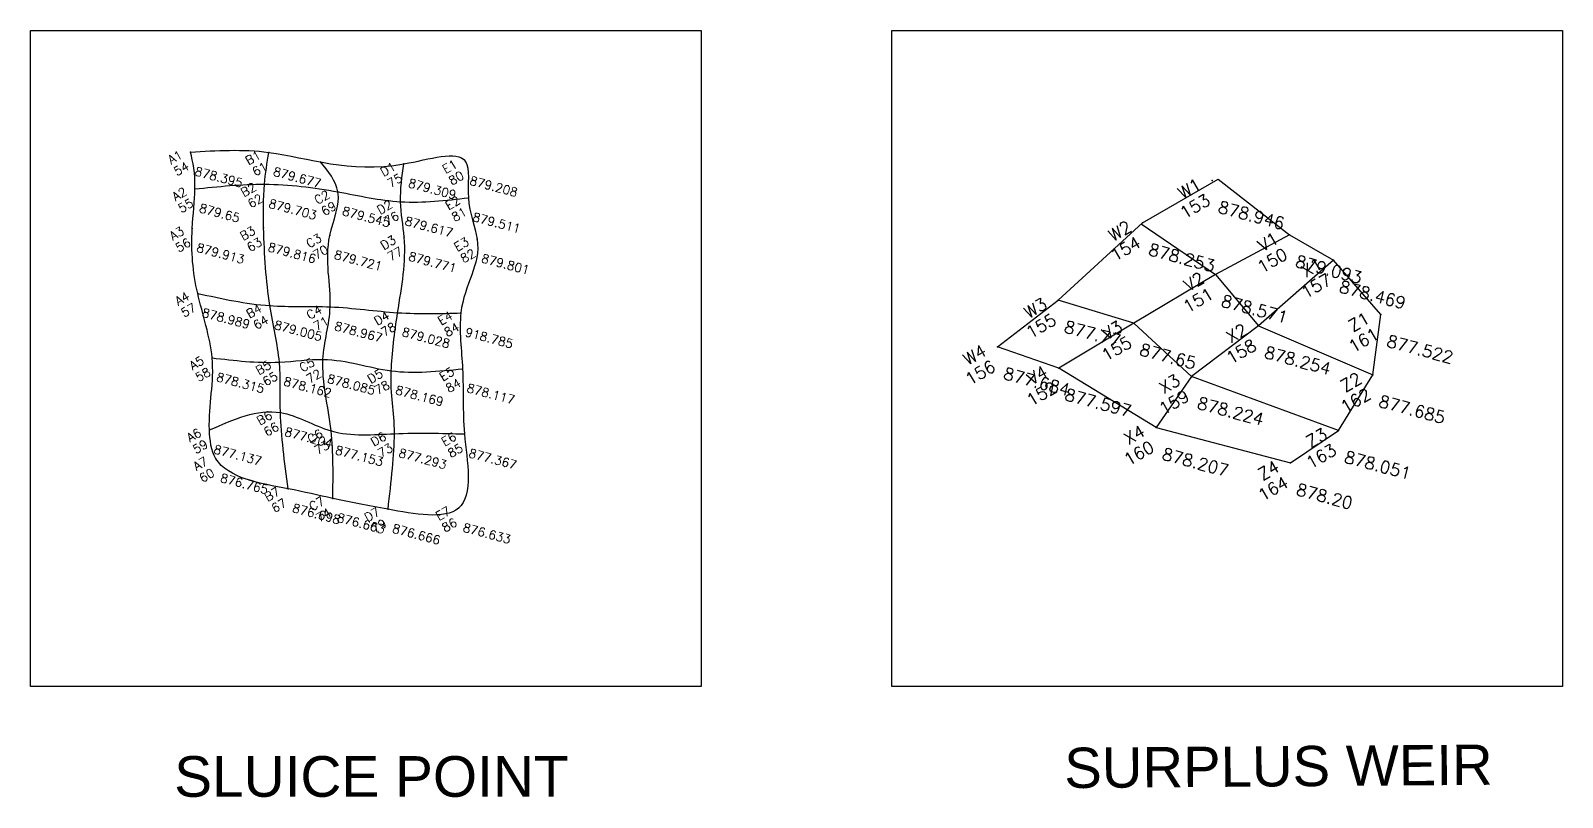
# Model space of a CAD drawing. Header units: millimetres. Extents: x 2640 to 12113, y 6003 to 13668.
# Drawn here: x 11099 to 12113, y 7266 to 7773 of the extents above; entities that cross this region are included whole.
import ezdxf
from ezdxf.enums import TextEntityAlignment as Align

# ---------------------------------------------------------------- set-up
doc = ezdxf.new("R2010")
doc.units = ezdxf.units.MM
for name, color, linetype in [('Chainage_TXT', 7, 'Continuous'), ('Points', 7, 'Continuous'), ('Points-ELV', 6, 'Continuous'), ('Points-NUM', 4, 'Continuous'), ('Points-TXT', 3, 'Continuous')]:
    doc.layers.add(name, color=color, linetype=linetype)
doc.styles.add('ROMANS', font='romans.shx')
doc.styles.get("Standard").update_dxf_attribs({"font": 'arial.ttf'})

# ---------------------------------------------------------------- blocks, each defined once
blk = doc.blocks.new('POINTS')
at = {"layer": 'Points'}
blk.add_line((0, 0), (0, 0), dxfattribs=at)
blk.add_point((0, 0), dxfattribs=at)
at = {"layer": 'Points-ELV', "style": 'ROMANS'}
blk.add_attdef('ELEV', text='', height=1, rotation=45, dxfattribs=at).set_placement((0, 0), align=Align.BOTTOM_LEFT)
at = {"layer": 'Points-NUM', "style": 'ROMANS'}
blk.add_attdef('PTNUM', text='', height=1, dxfattribs=at).set_placement((0, 0), align=Align.BOTTOM_RIGHT)
at = {"layer": 'Points-TXT', "style": 'ROMANS'}
blk.add_attdef('DESC', text='', height=1, dxfattribs=at).set_placement((0, 0), align=Align.BOTTOM_RIGHT)

msp = doc.modelspace()

# ---------------------------------------------------------------- linework, layer by layer
for p, q in [((11834.976, 7646.259, -22.326), (11884.978, 7675.273, -22.326)), ((11884.978, 7675.273, -22.326), (11932.19, 7638.492, 4.736)), ((11779.171, 7595.181, -37.886), (11834.976, 7646.259, -22.326)), ((11834.029, 7645.71, 8.634), (11883.125, 7612.257, -12.081)), ((11932.19, 7638.492, 4.736), (11883.125, 7612.257, -12.081)), ((11932.19, 7638.492, 4.736), (11961.168, 7621.673, -15.367)), ((11961.168, 7621.673, -15.367), (11911.619, 7578.259, -22.293)), ((11992.535, 7585.714, -45.875), (11961.168, 7621.673, -15.367)), ((11883.125, 7612.257, -12.081), (11829.111, 7580.107, -37.886)), ((11883.125, 7612.257, -12.081), (11911.619, 7578.259, -22.293)), ((11739.001, 7564.273, -40.656), (11779.171, 7595.181, -37.886)), ((11829.111, 7580.107, -37.886), (11779.171, 7595.181, -37.886)), ((11829.111, 7580.107, -37.886), (11779.564, 7550.34, -43.459)), ((11867.22, 7544.711, -23.26), (11829.111, 7580.107, -37.886)), ((11987.303, 7545.918, -40.624), (11992.535, 7585.714, -45.875)), ((11911.619, 7578.259, -22.293), (11867.22, 7544.711, -23.26)), ((11911.619, 7578.259, -22.293), (11987.303, 7545.918, -40.624)), ((11779.564, 7550.34, -43.459), (11739.001, 7564.273, -40.656)), ((11843.955, 7511.031, -23.808), (11779.564, 7550.34, -43.459)), ((11867.22, 7544.711, -23.26), (11843.955, 7511.031, -23.808)), ((11964.518, 7509.05, -28.833), (11867.22, 7544.711, -23.26)), ((11964.518, 7509.05, -28.833), (11987.303, 7545.918, -40.624)), ((11843.955, 7511.031, -23.808), (11932.705, 7487.546, -28.833)), ((11932.705, 7487.546, -28.833), (11964.518, 7509.05, -28.833))]:
    msp.add_line(p, q)
for points in [[(11205.161, 7693.182, 41.011), (11208.085, 7668.803, 70.222), (11206.33, 7642.704, 76.343), (11209.912, 7599.709, 54.837), (11219.479, 7557.065, 39.149), (11217.671, 7509.353, 11.731), (11222, 7490.391, 3.072), (11269.721, 7470.478, 1.513), (11299.274, 7464.161, 0.698), (11335.828, 7456.955, 0.768), (11382.513, 7457.564), (11386.408, 7506.782, 17.084), (11385.118, 7549.816, 34.541), (11384.016, 7586.787, 34.541), (11394.778, 7635.613, 73.736), (11388.947, 7662.96, 66.986), (11387.012, 7687.025, 59.934), (11346.359, 7685.341, 62.285), (11257.028, 7692.977, 70.85), (11205.161, 7693.182, 41.011)], [(11269.721, 7470.478, 1.513), (11264.635, 7520.889, 13.29), (11263.958, 7554.241, 35.588), (11257.702, 7591.595, 55.209), (11253.545, 7643.003, 74.085), (11254.076, 7671.862, 71.455), (11257.028, 7692.977, 70.85)], [(11299.274, 7464.161, 0.698), (11298.115, 7508.778, 12.103), (11292.787, 7556.035, 33.796), (11297.56, 7590.8, 54.325), (11297.342, 7638.062, 71.874), (11302.694, 7666.866, 67.778), (11291.04, 7686.951, 67.778)], [(11335.828, 7456.955, 0.768), (11340.064, 7506.919, 12.103), (11337.941, 7548.485, 55.744), (11342.187, 7586.933, 55.744), (11346.527, 7636.866, 73.038), (11344.14, 7660.319, 69.454), (11346.359, 7685.341, 62.285)], [(11208.085, 7668.803, 70.222), (11254.076, 7671.862, 71.455), (11302.694, 7666.866, 67.778), (11344.14, 7660.319, 69.454), (11388.947, 7662.96, 66.986)], [(11209.912, 7599.709, 54.837), (11257.702, 7591.595, 55.209), (11297.56, 7590.8, 54.325), (11342.187, 7586.933, 55.744), (11384.016, 7586.787, 34.541)], [(11219.479, 7557.065, 39.149), (11263.958, 7554.241, 35.588), (11292.787, 7556.035, 33.796), (11337.941, 7548.485, 55.744), (11385.118, 7549.816, 34.541)], [(11217.671, 7509.353, 11.731), (11264.635, 7520.889, 13.29), (11298.115, 7508.778, 12.103), (11340.064, 7506.919, 12.103), (11386.408, 7506.782, 17.084)]]:
    msp.add_spline(points, degree=3)
at = {"layer": 'Chainage_TXT'}
for points in [[(11099.405, 7339.693), (11099.405, 7773.461), (11542.941, 7773.461), (11542.941, 7339.693)], [(11669.117, 7339.693), (11669.117, 7773.461), (12112.652, 7773.461), (12112.652, 7339.693)]]:
    msp.add_lwpolyline(points, close=True, dxfattribs=at)

# ---------------------------------------------------------------- block references
at = {"layer": 'Points', "linetype": 'Continuous'}
ref = msp.add_blockref('POINTS', (11205.161, 7693.182, 41.011), dxfattribs=dict(at, xscale=-23.27533839027976, yscale=23.27533839027976, zscale=23.27533839027976, rotation=210.1246328448745))
ref.add_attrib('PTNUM', '54', dxfattribs={"layer": 'Points-NUM', "height": 5.8188, "rotation": 30.124633, "style": 'ROMANS'}).set_placement((11205.725, 7680.615, 41.011), align=Align.BOTTOM_RIGHT)
ref.add_attrib('DESC', 'A1', dxfattribs={"layer": 'Points-TXT', "height": 5.8188, "rotation": 30.124633, "style": 'ROMANS'}).set_placement((11201.345, 7688.164, 41.011), align=Align.BOTTOM_RIGHT)
ref.add_attrib('ELEV', '878.395', dxfattribs={"layer": 'Points-ELV', "height": 5.8188, "rotation": 345.124633, "style": 'ROMANS'}).set_placement((11207.052, 7676.259, 41.011), align=Align.BOTTOM_LEFT)
ref = msp.add_blockref('POINTS', (11257.028, 7692.977, 70.85), dxfattribs=dict(at, xscale=-23.27533839027976, yscale=23.27533839027976, zscale=23.27533839027976, rotation=210.1246328448745))
ref.add_attrib('PTNUM', '61', dxfattribs={"layer": 'Points-NUM', "height": 5.8188, "rotation": 30.124633, "style": 'ROMANS'}).set_placement((11257.592, 7680.41, 70.85), align=Align.BOTTOM_RIGHT)
ref.add_attrib('DESC', 'B1', dxfattribs={"layer": 'Points-TXT', "height": 5.8188, "rotation": 30.124633, "style": 'ROMANS'}).set_placement((11253.212, 7687.96, 70.85), align=Align.BOTTOM_RIGHT)
ref.add_attrib('ELEV', '879.677', dxfattribs={"layer": 'Points-ELV', "height": 5.8188, "rotation": 345.124633, "style": 'ROMANS'}).set_placement((11258.918, 7676.055, 70.85), align=Align.BOTTOM_LEFT)
ref = msp.add_blockref('POINTS', (11346.359, 7685.341, 62.285), dxfattribs=dict(at, xscale=-23.27533839027976, yscale=23.27533839027976, zscale=23.27533839027976, rotation=210.1246328448745))
ref.add_attrib('PTNUM', '75', dxfattribs={"layer": 'Points-NUM', "height": 5.8188, "rotation": 30.124633, "style": 'ROMANS'}).set_placement((11346.924, 7672.774, 62.285), align=Align.BOTTOM_RIGHT)
ref.add_attrib('DESC', 'D1', dxfattribs={"layer": 'Points-TXT', "height": 5.8188, "rotation": 30.124633, "style": 'ROMANS'}).set_placement((11342.543, 7680.324, 62.285), align=Align.BOTTOM_RIGHT)
ref.add_attrib('ELEV', '879.309', dxfattribs={"layer": 'Points-ELV', "height": 5.8188, "rotation": 345.124633, "style": 'ROMANS'}).set_placement((11348.25, 7668.419, 62.285), align=Align.BOTTOM_LEFT)
ref = msp.add_blockref('POINTS', (11387.012, 7687.025, 59.934), dxfattribs=dict(at, xscale=-23.27533839027976, yscale=23.27533839027976, zscale=23.27533839027976, rotation=210.1246328448745))
ref.add_attrib('PTNUM', '80', dxfattribs={"layer": 'Points-NUM', "height": 5.8188, "rotation": 30.124633, "style": 'ROMANS'}).set_placement((11387.576, 7674.458, 59.934), align=Align.BOTTOM_RIGHT)
ref.add_attrib('DESC', 'E1', dxfattribs={"layer": 'Points-TXT', "height": 5.8188, "rotation": 30.124633, "style": 'ROMANS'}).set_placement((11383.195, 7682.008, 59.934), align=Align.BOTTOM_RIGHT)
ref.add_attrib('ELEV', '879.208', dxfattribs={"layer": 'Points-ELV', "height": 5.8188, "rotation": 345.124633, "style": 'ROMANS'}).set_placement((11388.902, 7670.103, 59.934), align=Align.BOTTOM_LEFT)
ref = msp.add_blockref('POINTS', (11254.076, 7671.862, 71.455), dxfattribs=dict(at, xscale=-23.27533839027976, yscale=23.27533839027976, zscale=23.27533839027976, rotation=210.1246328448745))
ref.add_attrib('PTNUM', '62', dxfattribs={"layer": 'Points-NUM', "height": 5.8188, "rotation": 30.124633, "style": 'ROMANS'}).set_placement((11254.64, 7659.295, 71.455), align=Align.BOTTOM_RIGHT)
ref.add_attrib('DESC', 'B2', dxfattribs={"layer": 'Points-TXT', "height": 5.8188, "rotation": 30.124633, "style": 'ROMANS'}).set_placement((11250.259, 7666.845, 71.455), align=Align.BOTTOM_RIGHT)
ref.add_attrib('ELEV', '879.703', dxfattribs={"layer": 'Points-ELV', "height": 5.8188, "rotation": 345.124633, "style": 'ROMANS'}).set_placement((11255.966, 7654.94, 71.455), align=Align.BOTTOM_LEFT)
ref = msp.add_blockref('POINTS', (11881.011, 7674.313), dxfattribs=dict(at, xscale=-32.21587498189566, yscale=32.21587498189566, zscale=32.21587498189566, rotation=210.1246328448745))
ref.add_attrib('PTNUM', '153', dxfattribs={"layer": 'Points-NUM', "height": 8.054, "rotation": 30.124633, "style": 'ROMANS'}).set_placement((11881.793, 7656.919), align=Align.BOTTOM_RIGHT)
ref.add_attrib('DESC', 'W1', dxfattribs={"layer": 'Points-TXT', "height": 8.054, "rotation": 30.124633, "style": 'ROMANS'}).set_placement((11875.73, 7667.368), align=Align.BOTTOM_RIGHT)
ref.add_attrib('ELEV', '878.946', dxfattribs={"layer": 'Points-ELV', "height": 8.054, "rotation": 345.124633, "style": 'ROMANS'}).set_placement((11883.629, 7650.89), align=Align.BOTTOM_LEFT)
ref = msp.add_blockref('POINTS', (11208.085, 7668.803, 70.222), dxfattribs=dict(at, xscale=-23.27533839027976, yscale=23.27533839027976, zscale=23.27533839027976, rotation=210.1246328448745))
ref.add_attrib('PTNUM', '55', dxfattribs={"layer": 'Points-NUM', "height": 5.8188, "rotation": 30.124633, "style": 'ROMANS'}).set_placement((11208.65, 7656.236, 70.222), align=Align.BOTTOM_RIGHT)
ref.add_attrib('DESC', 'A2', dxfattribs={"layer": 'Points-TXT', "height": 5.8188, "rotation": 30.124633, "style": 'ROMANS'}).set_placement((11204.269, 7663.786, 70.222), align=Align.BOTTOM_RIGHT)
ref.add_attrib('ELEV', '879.65', dxfattribs={"layer": 'Points-ELV', "height": 5.8188, "rotation": 345.124633, "style": 'ROMANS'}).set_placement((11209.976, 7651.881, 70.222), align=Align.BOTTOM_LEFT)
ref = msp.add_blockref('POINTS', (11302.694, 7666.866, 67.778), dxfattribs=dict(at, xscale=-23.27533839027976, yscale=23.27533839027976, zscale=23.27533839027976, rotation=210.1246328448745))
ref.add_attrib('PTNUM', '69', dxfattribs={"layer": 'Points-NUM', "height": 5.8188, "rotation": 30.124633, "style": 'ROMANS'}).set_placement((11303.259, 7654.3, 67.778), align=Align.BOTTOM_RIGHT)
ref.add_attrib('DESC', 'C2', dxfattribs={"layer": 'Points-TXT', "height": 5.8188, "rotation": 30.124633, "style": 'ROMANS'}).set_placement((11298.878, 7661.849, 67.778), align=Align.BOTTOM_RIGHT)
ref.add_attrib('ELEV', '879.545', dxfattribs={"layer": 'Points-ELV', "height": 5.8188, "rotation": 345.124633, "style": 'ROMANS'}).set_placement((11304.585, 7649.944, 67.778), align=Align.BOTTOM_LEFT)
ref = msp.add_blockref('POINTS', (11344.14, 7660.319, 69.454), dxfattribs=dict(at, xscale=-23.27533839027976, yscale=23.27533839027976, zscale=23.27533839027976, rotation=210.1246328448745))
ref.add_attrib('PTNUM', '76', dxfattribs={"layer": 'Points-NUM', "height": 5.8188, "rotation": 30.124633, "style": 'ROMANS'}).set_placement((11344.705, 7647.752, 69.454), align=Align.BOTTOM_RIGHT)
ref.add_attrib('DESC', 'D2', dxfattribs={"layer": 'Points-TXT', "height": 5.8188, "rotation": 30.124633, "style": 'ROMANS'}).set_placement((11340.324, 7655.302, 69.454), align=Align.BOTTOM_RIGHT)
ref.add_attrib('ELEV', '879.617', dxfattribs={"layer": 'Points-ELV', "height": 5.8188, "rotation": 345.124633, "style": 'ROMANS'}).set_placement((11346.031, 7643.397, 69.454), align=Align.BOTTOM_LEFT)
ref = msp.add_blockref('POINTS', (11388.947, 7662.96, 66.986), dxfattribs=dict(at, xscale=-23.27533839027976, yscale=23.27533839027976, zscale=23.27533839027976, rotation=210.1246328448745))
ref.add_attrib('PTNUM', '81', dxfattribs={"layer": 'Points-NUM', "height": 5.8188, "rotation": 30.124633, "style": 'ROMANS'}).set_placement((11389.511, 7650.394, 66.986), align=Align.BOTTOM_RIGHT)
ref.add_attrib('DESC', 'E2', dxfattribs={"layer": 'Points-TXT', "height": 5.8188, "rotation": 30.124633, "style": 'ROMANS'}).set_placement((11385.13, 7657.943, 66.986), align=Align.BOTTOM_RIGHT)
ref.add_attrib('ELEV', '879.511', dxfattribs={"layer": 'Points-ELV', "height": 5.8188, "rotation": 345.124633, "style": 'ROMANS'}).set_placement((11390.837, 7646.038, 66.986), align=Align.BOTTOM_LEFT)
ref = msp.add_blockref('POINTS', (11206.33, 7642.704, 76.343), dxfattribs=dict(at, xscale=-23.27533839027976, yscale=23.27533839027976, zscale=23.27533839027976, rotation=210.1246328448745))
ref.add_attrib('PTNUM', '56', dxfattribs={"layer": 'Points-NUM', "height": 5.8188, "rotation": 30.124633, "style": 'ROMANS'}).set_placement((11206.894, 7630.138, 76.343), align=Align.BOTTOM_RIGHT)
ref.add_attrib('DESC', 'A3', dxfattribs={"layer": 'Points-TXT', "height": 5.8188, "rotation": 30.124633, "style": 'ROMANS'}).set_placement((11202.514, 7637.687, 76.343), align=Align.BOTTOM_RIGHT)
ref.add_attrib('ELEV', '879.913', dxfattribs={"layer": 'Points-ELV', "height": 5.8188, "rotation": 345.124633, "style": 'ROMANS'}).set_placement((11208.221, 7625.782, 76.343), align=Align.BOTTOM_LEFT)
ref = msp.add_blockref('POINTS', (11253.545, 7643.003, 74.085), dxfattribs=dict(at, xscale=-23.27533839027976, yscale=23.27533839027976, zscale=23.27533839027976, rotation=210.1246328448745))
ref.add_attrib('PTNUM', '63', dxfattribs={"layer": 'Points-NUM', "height": 5.8188, "rotation": 30.124633, "style": 'ROMANS'}).set_placement((11254.11, 7630.436, 74.085), align=Align.BOTTOM_RIGHT)
ref.add_attrib('DESC', 'B3', dxfattribs={"layer": 'Points-TXT', "height": 5.8188, "rotation": 30.124633, "style": 'ROMANS'}).set_placement((11249.729, 7637.985, 74.085), align=Align.BOTTOM_RIGHT)
ref.add_attrib('ELEV', '879.816', dxfattribs={"layer": 'Points-ELV', "height": 5.8188, "rotation": 345.124633, "style": 'ROMANS'}).set_placement((11255.436, 7626.08, 74.085), align=Align.BOTTOM_LEFT)
ref = msp.add_blockref('POINTS', (11834.976, 7646.259, -22.326), dxfattribs=dict(at, xscale=-32.21587498189566, yscale=32.21587498189566, zscale=32.21587498189566, rotation=210.1246328448745))
ref.add_attrib('PTNUM', '154', dxfattribs={"layer": 'Points-NUM', "height": 8.054, "rotation": 30.124633, "style": 'ROMANS'}).set_placement((11835.757, 7628.865, -22.326), align=Align.BOTTOM_RIGHT)
ref.add_attrib('DESC', 'W2', dxfattribs={"layer": 'Points-TXT', "height": 8.054, "rotation": 30.124633, "style": 'ROMANS'}).set_placement((11829.694, 7639.315, -22.326), align=Align.BOTTOM_RIGHT)
ref.add_attrib('ELEV', '878.253', dxfattribs={"layer": 'Points-ELV', "height": 8.054, "rotation": 345.124633, "style": 'ROMANS'}).set_placement((11837.593, 7622.837, -22.326), align=Align.BOTTOM_LEFT)
ref = msp.add_blockref('POINTS', (11297.342, 7638.062, 71.874), dxfattribs=dict(at, xscale=-23.27533839027976, yscale=23.27533839027976, zscale=23.27533839027976, rotation=210.1246328448745))
ref.add_attrib('PTNUM', '70', dxfattribs={"layer": 'Points-NUM', "height": 5.8188, "rotation": 30.124633, "style": 'ROMANS'}).set_placement((11297.907, 7625.495, 71.874), align=Align.BOTTOM_RIGHT)
ref.add_attrib('DESC', 'C3', dxfattribs={"layer": 'Points-TXT', "height": 5.8188, "rotation": 30.124633, "style": 'ROMANS'}).set_placement((11293.526, 7633.044, 71.874), align=Align.BOTTOM_RIGHT)
ref.add_attrib('ELEV', '879.721', dxfattribs={"layer": 'Points-ELV', "height": 5.8188, "rotation": 345.124633, "style": 'ROMANS'}).set_placement((11299.233, 7621.139, 71.874), align=Align.BOTTOM_LEFT)
ref = msp.add_blockref('POINTS', (11346.527, 7636.866, 73.038), dxfattribs=dict(at, xscale=-23.27533839027976, yscale=23.27533839027976, zscale=23.27533839027976, rotation=210.1246328448745))
ref.add_attrib('PTNUM', '77', dxfattribs={"layer": 'Points-NUM', "height": 5.8188, "rotation": 30.124633, "style": 'ROMANS'}).set_placement((11347.092, 7624.3, 73.038), align=Align.BOTTOM_RIGHT)
ref.add_attrib('DESC', 'D3', dxfattribs={"layer": 'Points-TXT', "height": 5.8188, "rotation": 30.124633, "style": 'ROMANS'}).set_placement((11342.711, 7631.849, 73.038), align=Align.BOTTOM_RIGHT)
ref.add_attrib('ELEV', '879.771', dxfattribs={"layer": 'Points-ELV', "height": 5.8188, "rotation": 345.124633, "style": 'ROMANS'}).set_placement((11348.418, 7619.944, 73.038), align=Align.BOTTOM_LEFT)
ref = msp.add_blockref('POINTS', (11394.778, 7635.613, 73.736), dxfattribs=dict(at, xscale=-23.27533839027976, yscale=23.27533839027976, zscale=23.27533839027976, rotation=210.1246328448745))
ref.add_attrib('PTNUM', '82', dxfattribs={"layer": 'Points-NUM', "height": 5.8188, "rotation": 30.124633, "style": 'ROMANS'}).set_placement((11395.342, 7623.046, 73.736), align=Align.BOTTOM_RIGHT)
ref.add_attrib('DESC', 'E3', dxfattribs={"layer": 'Points-TXT', "height": 5.8188, "rotation": 30.124633, "style": 'ROMANS'}).set_placement((11390.962, 7630.595, 73.736), align=Align.BOTTOM_RIGHT)
ref.add_attrib('ELEV', '879.801', dxfattribs={"layer": 'Points-ELV', "height": 5.8188, "rotation": 345.124633, "style": 'ROMANS'}).set_placement((11396.669, 7618.69, 73.736), align=Align.BOTTOM_LEFT)
ref = msp.add_blockref('POINTS', (11932.19, 7638.492, 4.736), dxfattribs=dict(at, xscale=-32.21587498189566, yscale=32.21587498189566, zscale=32.21587498189566, rotation=210.1246328448745))
ref.add_attrib('PTNUM', '150', dxfattribs={"layer": 'Points-NUM', "height": 8.054, "rotation": 30.124633, "style": 'ROMANS'}).set_placement((11932.971, 7621.098, 4.736), align=Align.BOTTOM_RIGHT)
ref.add_attrib('DESC', 'V1', dxfattribs={"layer": 'Points-TXT', "height": 8.054, "rotation": 30.124633, "style": 'ROMANS'}).set_placement((11926.908, 7631.548, 4.736), align=Align.BOTTOM_RIGHT)
ref.add_attrib('ELEV', '879.093', dxfattribs={"layer": 'Points-ELV', "height": 8.054, "rotation": 345.124633, "style": 'ROMANS'}).set_placement((11934.807, 7615.07, 4.736), align=Align.BOTTOM_LEFT)
ref = msp.add_blockref('POINTS', (11961.168, 7621.673, -15.367), dxfattribs=dict(at, xscale=-32.21587498189566, yscale=32.21587498189566, zscale=32.21587498189566, rotation=210.1246328448745))
ref.add_attrib('PTNUM', '157', dxfattribs={"layer": 'Points-NUM', "height": 8.054, "rotation": 30.124633, "style": 'ROMANS'}).set_placement((11961.949, 7604.279, -15.367), align=Align.BOTTOM_RIGHT)
ref.add_attrib('DESC', 'X1', dxfattribs={"layer": 'Points-TXT', "height": 8.054, "rotation": 30.124633, "style": 'ROMANS'}).set_placement((11955.886, 7614.729, -15.367), align=Align.BOTTOM_RIGHT)
ref.add_attrib('ELEV', '878.469', dxfattribs={"layer": 'Points-ELV', "height": 8.054, "rotation": 345.124633, "style": 'ROMANS'}).set_placement((11963.785, 7598.251, -15.367), align=Align.BOTTOM_LEFT)
ref = msp.add_blockref('POINTS', (11883.125, 7612.257, -12.081), dxfattribs=dict(at, xscale=-32.21587498189566, yscale=32.21587498189566, zscale=32.21587498189566, rotation=210.1246328448745))
ref.add_attrib('PTNUM', '151', dxfattribs={"layer": 'Points-NUM', "height": 8.054, "rotation": 30.124633, "style": 'ROMANS'}).set_placement((11883.906, 7594.863, -12.081), align=Align.BOTTOM_RIGHT)
ref.add_attrib('DESC', 'V2', dxfattribs={"layer": 'Points-TXT', "height": 8.054, "rotation": 30.124633, "style": 'ROMANS'}).set_placement((11877.843, 7605.312, -12.081), align=Align.BOTTOM_RIGHT)
ref.add_attrib('ELEV', '878.571', dxfattribs={"layer": 'Points-ELV', "height": 8.054, "rotation": 345.124633, "style": 'ROMANS'}).set_placement((11885.742, 7588.834, -12.081), align=Align.BOTTOM_LEFT)
ref = msp.add_blockref('POINTS', (11209.912, 7599.709, 54.837), dxfattribs=dict(at, xscale=-23.27533839027976, yscale=23.27533839027976, zscale=23.27533839027976, rotation=210.1246328448745))
ref.add_attrib('PTNUM', '57', dxfattribs={"layer": 'Points-NUM', "height": 5.8188, "rotation": 30.124633, "style": 'ROMANS'}).set_placement((11210.476, 7587.142, 54.837), align=Align.BOTTOM_RIGHT)
ref.add_attrib('DESC', 'A4', dxfattribs={"layer": 'Points-TXT', "height": 5.8188, "rotation": 30.124633, "style": 'ROMANS'}).set_placement((11206.096, 7594.691, 54.837), align=Align.BOTTOM_RIGHT)
ref.add_attrib('ELEV', '878.989', dxfattribs={"layer": 'Points-ELV', "height": 5.8188, "rotation": 345.124633, "style": 'ROMANS'}).set_placement((11211.803, 7582.786, 54.837), align=Align.BOTTOM_LEFT)
ref = msp.add_blockref('POINTS', (11257.702, 7591.595, 55.209), dxfattribs=dict(at, xscale=-23.27533839027976, yscale=23.27533839027976, zscale=23.27533839027976, rotation=210.1246328448745))
ref.add_attrib('PTNUM', '64', dxfattribs={"layer": 'Points-NUM', "height": 5.8188, "rotation": 30.124633, "style": 'ROMANS'}).set_placement((11258.267, 7579.029, 55.209), align=Align.BOTTOM_RIGHT)
ref.add_attrib('DESC', 'B4', dxfattribs={"layer": 'Points-TXT', "height": 5.8188, "rotation": 30.124633, "style": 'ROMANS'}).set_placement((11253.886, 7586.578, 55.209), align=Align.BOTTOM_RIGHT)
ref.add_attrib('ELEV', '879.005', dxfattribs={"layer": 'Points-ELV', "height": 5.8188, "rotation": 345.124633, "style": 'ROMANS'}).set_placement((11259.593, 7574.673, 55.209), align=Align.BOTTOM_LEFT)
ref = msp.add_blockref('POINTS', (11297.56, 7590.8, 54.325), dxfattribs=dict(at, xscale=-23.27533839027976, yscale=23.27533839027976, zscale=23.27533839027976, rotation=210.1246328448745))
ref.add_attrib('PTNUM', '71', dxfattribs={"layer": 'Points-NUM', "height": 5.8188, "rotation": 30.124633, "style": 'ROMANS'}).set_placement((11298.125, 7578.233, 54.325), align=Align.BOTTOM_RIGHT)
ref.add_attrib('DESC', 'C4', dxfattribs={"layer": 'Points-TXT', "height": 5.8188, "rotation": 30.124633, "style": 'ROMANS'}).set_placement((11293.744, 7585.783, 54.325), align=Align.BOTTOM_RIGHT)
ref.add_attrib('ELEV', '878.967', dxfattribs={"layer": 'Points-ELV', "height": 5.8188, "rotation": 345.124633, "style": 'ROMANS'}).set_placement((11299.451, 7573.878, 54.325), align=Align.BOTTOM_LEFT)
ref = msp.add_blockref('POINTS', (11779.171, 7595.181, -37.886), dxfattribs=dict(at, xscale=-32.21587498189566, yscale=32.21587498189566, zscale=32.21587498189566, rotation=210.1246328448745))
ref.add_attrib('PTNUM', '155', dxfattribs={"layer": 'Points-NUM', "height": 8.054, "rotation": 30.124633, "style": 'ROMANS'}).set_placement((11779.952, 7577.787, -37.886), align=Align.BOTTOM_RIGHT)
ref.add_attrib('DESC', 'W3', dxfattribs={"layer": 'Points-TXT', "height": 8.054, "rotation": 30.124633, "style": 'ROMANS'}).set_placement((11773.889, 7588.236, -37.886), align=Align.BOTTOM_RIGHT)
ref.add_attrib('ELEV', '877.77', dxfattribs={"layer": 'Points-ELV', "height": 8.054, "rotation": 345.124633, "style": 'ROMANS'}).set_placement((11781.788, 7571.758, -37.886), align=Align.BOTTOM_LEFT)
ref = msp.add_blockref('POINTS', (11342.187, 7586.933, 55.744), dxfattribs=dict(at, xscale=-23.27533839027976, yscale=23.27533839027976, zscale=23.27533839027976, rotation=210.1246328448745))
ref.add_attrib('PTNUM', '78', dxfattribs={"layer": 'Points-NUM', "height": 5.8188, "rotation": 30.124633, "style": 'ROMANS'}).set_placement((11342.752, 7574.366, 55.744), align=Align.BOTTOM_RIGHT)
ref.add_attrib('DESC', 'D4', dxfattribs={"layer": 'Points-TXT', "height": 5.8188, "rotation": 30.124633, "style": 'ROMANS'}).set_placement((11338.371, 7581.915, 55.744), align=Align.BOTTOM_RIGHT)
ref.add_attrib('ELEV', '879.028', dxfattribs={"layer": 'Points-ELV', "height": 5.8188, "rotation": 345.124633, "style": 'ROMANS'}).set_placement((11344.078, 7570.01, 55.744), align=Align.BOTTOM_LEFT)
ref = msp.add_blockref('POINTS', (11384.016, 7586.787, 34.541), dxfattribs=dict(at, xscale=-23.27533839027976, yscale=23.27533839027976, zscale=23.27533839027976, rotation=210.1246328448745))
ref.add_attrib('PTNUM', '84', dxfattribs={"layer": 'Points-NUM', "height": 5.8188, "rotation": 30.124633, "style": 'ROMANS'}).set_placement((11384.581, 7574.22, 34.541), align=Align.BOTTOM_RIGHT)
ref.add_attrib('DESC', 'E4', dxfattribs={"layer": 'Points-TXT', "height": 5.8188, "rotation": 30.124633, "style": 'ROMANS'}).set_placement((11380.2, 7581.769, 34.541), align=Align.BOTTOM_RIGHT)
ref.add_attrib('ELEV', '918.785', dxfattribs={"layer": 'Points-ELV', "height": 5.8188, "rotation": 345.124633, "style": 'ROMANS'}).set_placement((11385.907, 7569.864, 34.541), align=Align.BOTTOM_LEFT)
ref = msp.add_blockref('POINTS', (11829.111, 7580.107, -37.886), dxfattribs=dict(at, xscale=-32.21587498189566, yscale=32.21587498189566, zscale=32.21587498189566, rotation=210.1246328448745))
ref.add_attrib('PTNUM', '155', dxfattribs={"layer": 'Points-NUM', "height": 8.054, "rotation": 30.124633, "style": 'ROMANS'}).set_placement((11829.893, 7562.713, -37.886), align=Align.BOTTOM_RIGHT)
ref.add_attrib('DESC', 'V3', dxfattribs={"layer": 'Points-TXT', "height": 8.054, "rotation": 30.124633, "style": 'ROMANS'}).set_placement((11823.829, 7573.163, -37.886), align=Align.BOTTOM_RIGHT)
ref.add_attrib('ELEV', '877.65', dxfattribs={"layer": 'Points-ELV', "height": 8.054, "rotation": 345.124633, "style": 'ROMANS'}).set_placement((11831.729, 7556.685, -37.886), align=Align.BOTTOM_LEFT)
ref = msp.add_blockref('POINTS', (11992.535, 7585.714, -45.875), dxfattribs=dict(at, xscale=-32.21587498189566, yscale=32.21587498189566, zscale=32.21587498189566, rotation=210.1246328448745))
ref.add_attrib('PTNUM', '161', dxfattribs={"layer": 'Points-NUM', "height": 8.054, "rotation": 30.124633, "style": 'ROMANS'}).set_placement((11993.316, 7568.32, -45.875), align=Align.BOTTOM_RIGHT)
ref.add_attrib('DESC', 'Z1', dxfattribs={"layer": 'Points-TXT', "height": 8.054, "rotation": 30.124633, "style": 'ROMANS'}).set_placement((11987.253, 7578.769, -45.875), align=Align.BOTTOM_RIGHT)
ref.add_attrib('ELEV', '877.522', dxfattribs={"layer": 'Points-ELV', "height": 8.054, "rotation": 345.124633, "style": 'ROMANS'}).set_placement((11995.152, 7562.291, -45.875), align=Align.BOTTOM_LEFT)
ref = msp.add_blockref('POINTS', (11911.619, 7578.259, -22.293), dxfattribs=dict(at, xscale=-32.21587498189566, yscale=32.21587498189566, zscale=32.21587498189566, rotation=210.1246328448745))
ref.add_attrib('PTNUM', '158', dxfattribs={"layer": 'Points-NUM', "height": 8.054, "rotation": 30.124633, "style": 'ROMANS'}).set_placement((11912.4, 7560.865, -22.293), align=Align.BOTTOM_RIGHT)
ref.add_attrib('DESC', 'X2', dxfattribs={"layer": 'Points-TXT', "height": 8.054, "rotation": 30.124633, "style": 'ROMANS'}).set_placement((11906.337, 7571.314, -22.293), align=Align.BOTTOM_RIGHT)
ref.add_attrib('ELEV', '878.254', dxfattribs={"layer": 'Points-ELV', "height": 8.054, "rotation": 345.124633, "style": 'ROMANS'}).set_placement((11914.236, 7554.836, -22.293), align=Align.BOTTOM_LEFT)
ref = msp.add_blockref('POINTS', (11739.001, 7564.273, -40.656), dxfattribs=dict(at, xscale=-32.21587498189566, yscale=32.21587498189566, zscale=32.21587498189566, rotation=210.1246328448745))
ref.add_attrib('PTNUM', '156', dxfattribs={"layer": 'Points-NUM', "height": 8.054, "rotation": 30.124633, "style": 'ROMANS'}).set_placement((11739.782, 7546.879, -40.656), align=Align.BOTTOM_RIGHT)
ref.add_attrib('DESC', 'W4', dxfattribs={"layer": 'Points-TXT', "height": 8.054, "rotation": 30.124633, "style": 'ROMANS'}).set_placement((11733.719, 7557.329, -40.656), align=Align.BOTTOM_RIGHT)
ref.add_attrib('ELEV', '877.684', dxfattribs={"layer": 'Points-ELV', "height": 8.054, "rotation": 345.124633, "style": 'ROMANS'}).set_placement((11741.618, 7540.851, -40.656), align=Align.BOTTOM_LEFT)
ref = msp.add_blockref('POINTS', (11219.479, 7557.065, 39.149), dxfattribs=dict(at, xscale=-23.27533839027976, yscale=23.27533839027976, zscale=23.27533839027976, rotation=210.1246328448745))
ref.add_attrib('PTNUM', '58', dxfattribs={"layer": 'Points-NUM', "height": 5.8188, "rotation": 30.124633, "style": 'ROMANS'}).set_placement((11220.044, 7544.498, 39.149), align=Align.BOTTOM_RIGHT)
ref.add_attrib('DESC', 'A5', dxfattribs={"layer": 'Points-TXT', "height": 5.8188, "rotation": 30.124633, "style": 'ROMANS'}).set_placement((11215.663, 7552.047, 39.149), align=Align.BOTTOM_RIGHT)
ref.add_attrib('ELEV', '878.315', dxfattribs={"layer": 'Points-ELV', "height": 5.8188, "rotation": 345.124633, "style": 'ROMANS'}).set_placement((11221.37, 7540.142, 39.149), align=Align.BOTTOM_LEFT)
ref = msp.add_blockref('POINTS', (11263.958, 7554.241, 35.588), dxfattribs=dict(at, xscale=-23.27533839027976, yscale=23.27533839027976, zscale=23.27533839027976, rotation=210.1246328448745))
ref.add_attrib('PTNUM', '65', dxfattribs={"layer": 'Points-NUM', "height": 5.8188, "rotation": 30.124633, "style": 'ROMANS'}).set_placement((11264.522, 7541.675, 35.588), align=Align.BOTTOM_RIGHT)
ref.add_attrib('DESC', 'B5', dxfattribs={"layer": 'Points-TXT', "height": 5.8188, "rotation": 30.124633, "style": 'ROMANS'}).set_placement((11260.142, 7549.224, 35.588), align=Align.BOTTOM_RIGHT)
ref.add_attrib('ELEV', '878.162', dxfattribs={"layer": 'Points-ELV', "height": 5.8188, "rotation": 345.124633, "style": 'ROMANS'}).set_placement((11265.849, 7537.319, 35.588), align=Align.BOTTOM_LEFT)
ref = msp.add_blockref('POINTS', (11292.787, 7556.035, 33.796), dxfattribs=dict(at, xscale=-23.27533839027976, yscale=23.27533839027976, zscale=23.27533839027976, rotation=210.1246328448745))
ref.add_attrib('PTNUM', '72', dxfattribs={"layer": 'Points-NUM', "height": 5.8188, "rotation": 30.124633, "style": 'ROMANS'}).set_placement((11293.352, 7543.468, 33.796), align=Align.BOTTOM_RIGHT)
ref.add_attrib('DESC', 'C5', dxfattribs={"layer": 'Points-TXT', "height": 5.8188, "rotation": 30.124633, "style": 'ROMANS'}).set_placement((11288.971, 7551.017, 33.796), align=Align.BOTTOM_RIGHT)
ref.add_attrib('ELEV', '878.085', dxfattribs={"layer": 'Points-ELV', "height": 5.8188, "rotation": 345.124633, "style": 'ROMANS'}).set_placement((11294.678, 7539.112, 33.796), align=Align.BOTTOM_LEFT)
ref = msp.add_blockref('POINTS', (11337.941, 7548.485, 55.744), dxfattribs=dict(at, xscale=-23.27533839027976, yscale=23.27533839027976, zscale=23.27533839027976, rotation=210.1246328448745))
ref.add_attrib('PTNUM', '78', dxfattribs={"layer": 'Points-NUM', "height": 5.8188, "rotation": 30.124633, "style": 'ROMANS'}).set_placement((11338.505, 7535.918, 55.744), align=Align.BOTTOM_RIGHT)
ref.add_attrib('DESC', 'D5', dxfattribs={"layer": 'Points-TXT', "height": 5.8188, "rotation": 30.124633, "style": 'ROMANS'}).set_placement((11334.125, 7543.467, 55.744), align=Align.BOTTOM_RIGHT)
ref.add_attrib('ELEV', '878.169', dxfattribs={"layer": 'Points-ELV', "height": 5.8188, "rotation": 345.124633, "style": 'ROMANS'}).set_placement((11339.832, 7531.562, 55.744), align=Align.BOTTOM_LEFT)
ref = msp.add_blockref('POINTS', (11385.118, 7549.816, 34.541), dxfattribs=dict(at, xscale=-23.27533839027976, yscale=23.27533839027976, zscale=23.27533839027976, rotation=210.1246328448745))
ref.add_attrib('PTNUM', '84', dxfattribs={"layer": 'Points-NUM', "height": 5.8188, "rotation": 30.124633, "style": 'ROMANS'}).set_placement((11385.682, 7537.249, 34.541), align=Align.BOTTOM_RIGHT)
ref.add_attrib('DESC', 'E5', dxfattribs={"layer": 'Points-TXT', "height": 5.8188, "rotation": 30.124633, "style": 'ROMANS'}).set_placement((11381.302, 7544.799, 34.541), align=Align.BOTTOM_RIGHT)
ref.add_attrib('ELEV', '878.117', dxfattribs={"layer": 'Points-ELV', "height": 5.8188, "rotation": 345.124633, "style": 'ROMANS'}).set_placement((11387.009, 7532.894, 34.541), align=Align.BOTTOM_LEFT)
ref = msp.add_blockref('POINTS', (11779.564, 7550.34, -43.459), dxfattribs=dict(at, xscale=-32.21587498189566, yscale=32.21587498189566, zscale=32.21587498189566, rotation=210.1246328448745))
ref.add_attrib('PTNUM', '152', dxfattribs={"layer": 'Points-NUM', "height": 8.054, "rotation": 30.124633, "style": 'ROMANS'}).set_placement((11780.345, 7532.946, -43.459), align=Align.BOTTOM_RIGHT)
ref.add_attrib('DESC', 'V4', dxfattribs={"layer": 'Points-TXT', "height": 8.054, "rotation": 30.124633, "style": 'ROMANS'}).set_placement((11774.282, 7543.396, -43.459), align=Align.BOTTOM_RIGHT)
ref.add_attrib('ELEV', '877.597', dxfattribs={"layer": 'Points-ELV', "height": 8.054, "rotation": 345.124633, "style": 'ROMANS'}).set_placement((11782.181, 7526.918, -43.459), align=Align.BOTTOM_LEFT)
ref = msp.add_blockref('POINTS', (11867.22, 7544.711, -23.26), dxfattribs=dict(at, xscale=-32.21587498189566, yscale=32.21587498189566, zscale=32.21587498189566, rotation=210.1246328448745))
ref.add_attrib('PTNUM', '159', dxfattribs={"layer": 'Points-NUM', "height": 8.054, "rotation": 30.124633, "style": 'ROMANS'}).set_placement((11868.001, 7527.317, -23.26), align=Align.BOTTOM_RIGHT)
ref.add_attrib('DESC', 'X3', dxfattribs={"layer": 'Points-TXT', "height": 8.054, "rotation": 30.124633, "style": 'ROMANS'}).set_placement((11861.938, 7537.766, -23.26), align=Align.BOTTOM_RIGHT)
ref.add_attrib('ELEV', '878.224', dxfattribs={"layer": 'Points-ELV', "height": 8.054, "rotation": 345.124633, "style": 'ROMANS'}).set_placement((11869.837, 7521.288, -23.26), align=Align.BOTTOM_LEFT)
ref = msp.add_blockref('POINTS', (11987.303, 7545.918, -40.624), dxfattribs=dict(at, xscale=-32.21587498189566, yscale=32.21587498189566, zscale=32.21587498189566, rotation=210.1246328448745))
ref.add_attrib('PTNUM', '162', dxfattribs={"layer": 'Points-NUM', "height": 8.054, "rotation": 30.124633, "style": 'ROMANS'}).set_placement((11988.084, 7528.524, -40.624), align=Align.BOTTOM_RIGHT)
ref.add_attrib('DESC', 'Z2', dxfattribs={"layer": 'Points-TXT', "height": 8.054, "rotation": 30.124633, "style": 'ROMANS'}).set_placement((11982.021, 7538.973, -40.624), align=Align.BOTTOM_RIGHT)
ref.add_attrib('ELEV', '877.685', dxfattribs={"layer": 'Points-ELV', "height": 8.054, "rotation": 345.124633, "style": 'ROMANS'}).set_placement((11989.92, 7522.495, -40.624), align=Align.BOTTOM_LEFT)
ref = msp.add_blockref('POINTS', (11264.635, 7520.889, 13.29), dxfattribs=dict(at, xscale=-23.27533839027976, yscale=23.27533839027976, zscale=23.27533839027976, rotation=210.1246328448745))
ref.add_attrib('PTNUM', '66', dxfattribs={"layer": 'Points-NUM', "height": 5.8188, "rotation": 30.124633, "style": 'ROMANS'}).set_placement((11265.2, 7508.323, 13.29), align=Align.BOTTOM_RIGHT)
ref.add_attrib('DESC', 'B6', dxfattribs={"layer": 'Points-TXT', "height": 5.8188, "rotation": 30.124633, "style": 'ROMANS'}).set_placement((11260.819, 7515.872, 13.29), align=Align.BOTTOM_RIGHT)
ref.add_attrib('ELEV', '877.204', dxfattribs={"layer": 'Points-ELV', "height": 5.8188, "rotation": 345.124633, "style": 'ROMANS'}).set_placement((11266.526, 7503.967, 13.29), align=Align.BOTTOM_LEFT)
ref = msp.add_blockref('POINTS', (11217.671, 7509.353, 11.731), dxfattribs=dict(at, xscale=-23.27533839027976, yscale=23.27533839027976, zscale=23.27533839027976, rotation=210.1246328448745))
ref.add_attrib('PTNUM', '59', dxfattribs={"layer": 'Points-NUM', "height": 5.8188, "rotation": 30.124633, "style": 'ROMANS'}).set_placement((11218.235, 7496.787, 11.731), align=Align.BOTTOM_RIGHT)
ref.add_attrib('DESC', 'A6', dxfattribs={"layer": 'Points-TXT', "height": 5.8188, "rotation": 30.124633, "style": 'ROMANS'}).set_placement((11213.854, 7504.336, 11.731), align=Align.BOTTOM_RIGHT)
ref.add_attrib('ELEV', '877.137', dxfattribs={"layer": 'Points-ELV', "height": 5.8188, "rotation": 345.124633, "style": 'ROMANS'}).set_placement((11219.561, 7492.431, 11.731), align=Align.BOTTOM_LEFT)
ref = msp.add_blockref('POINTS', (11298.115, 7508.778, 12.103), dxfattribs=dict(at, xscale=-23.27533839027976, yscale=23.27533839027976, zscale=23.27533839027976, rotation=210.1246328448745))
ref.add_attrib('PTNUM', '73', dxfattribs={"layer": 'Points-NUM', "height": 5.8188, "rotation": 30.124633, "style": 'ROMANS'}).set_placement((11298.68, 7496.211, 12.103), align=Align.BOTTOM_RIGHT)
ref.add_attrib('DESC', 'C6', dxfattribs={"layer": 'Points-TXT', "height": 5.8188, "rotation": 30.124633, "style": 'ROMANS'}).set_placement((11294.299, 7503.76, 12.103), align=Align.BOTTOM_RIGHT)
ref.add_attrib('ELEV', '877.153', dxfattribs={"layer": 'Points-ELV', "height": 5.8188, "rotation": 345.124633, "style": 'ROMANS'}).set_placement((11300.006, 7491.855, 12.103), align=Align.BOTTOM_LEFT)
ref = msp.add_blockref('POINTS', (11843.955, 7511.031, -23.808), dxfattribs=dict(at, xscale=-32.21587498189566, yscale=32.21587498189566, zscale=32.21587498189566, rotation=210.1246328448745))
ref.add_attrib('PTNUM', '160', dxfattribs={"layer": 'Points-NUM', "height": 8.054, "rotation": 30.124633, "style": 'ROMANS'}).set_placement((11844.737, 7493.637, -23.808), align=Align.BOTTOM_RIGHT)
ref.add_attrib('DESC', 'X4', dxfattribs={"layer": 'Points-TXT', "height": 8.054, "rotation": 30.124633, "style": 'ROMANS'}).set_placement((11838.673, 7504.086, -23.808), align=Align.BOTTOM_RIGHT)
ref.add_attrib('ELEV', '878.207', dxfattribs={"layer": 'Points-ELV', "height": 8.054, "rotation": 345.124633, "style": 'ROMANS'}).set_placement((11846.572, 7487.608, -23.808), align=Align.BOTTOM_LEFT)
ref = msp.add_blockref('POINTS', (11964.518, 7509.05, -28.833), dxfattribs=dict(at, xscale=-32.21587498189566, yscale=32.21587498189566, zscale=32.21587498189566, rotation=210.1246328448745))
ref.add_attrib('PTNUM', '163', dxfattribs={"layer": 'Points-NUM', "height": 8.054, "rotation": 30.124633, "style": 'ROMANS'}).set_placement((11965.3, 7491.656, -28.833), align=Align.BOTTOM_RIGHT)
ref.add_attrib('DESC', 'Z3', dxfattribs={"layer": 'Points-TXT', "height": 8.054, "rotation": 30.124633, "style": 'ROMANS'}).set_placement((11959.237, 7502.105, -28.833), align=Align.BOTTOM_RIGHT)
ref.add_attrib('ELEV', '878.051', dxfattribs={"layer": 'Points-ELV', "height": 8.054, "rotation": 345.124633, "style": 'ROMANS'}).set_placement((11967.136, 7485.627, -28.833), align=Align.BOTTOM_LEFT)
ref = msp.add_blockref('POINTS', (11340.064, 7506.919, 12.103), dxfattribs=dict(at, xscale=-23.27533839027976, yscale=23.27533839027976, zscale=23.27533839027976, rotation=210.1246328448745))
ref.add_attrib('PTNUM', '73', dxfattribs={"layer": 'Points-NUM', "height": 5.8188, "rotation": 30.124633, "style": 'ROMANS'}).set_placement((11340.628, 7494.353, 12.103), align=Align.BOTTOM_RIGHT)
ref.add_attrib('DESC', 'D6', dxfattribs={"layer": 'Points-TXT', "height": 5.8188, "rotation": 30.124633, "style": 'ROMANS'}).set_placement((11336.248, 7501.902, 12.103), align=Align.BOTTOM_RIGHT)
ref.add_attrib('ELEV', '877.293', dxfattribs={"layer": 'Points-ELV', "height": 5.8188, "rotation": 345.124633, "style": 'ROMANS'}).set_placement((11341.955, 7489.997, 12.103), align=Align.BOTTOM_LEFT)
ref = msp.add_blockref('POINTS', (11386.408, 7506.782, 17.084), dxfattribs=dict(at, xscale=-23.27533839027976, yscale=23.27533839027976, zscale=23.27533839027976, rotation=210.1246328448745))
ref.add_attrib('PTNUM', '85', dxfattribs={"layer": 'Points-NUM', "height": 5.8188, "rotation": 30.124633, "style": 'ROMANS'}).set_placement((11386.972, 7494.215, 17.084), align=Align.BOTTOM_RIGHT)
ref.add_attrib('DESC', 'E6', dxfattribs={"layer": 'Points-TXT', "height": 5.8188, "rotation": 30.124633, "style": 'ROMANS'}).set_placement((11382.591, 7501.765, 17.084), align=Align.BOTTOM_RIGHT)
ref.add_attrib('ELEV', '877.367', dxfattribs={"layer": 'Points-ELV', "height": 5.8188, "rotation": 345.124633, "style": 'ROMANS'}).set_placement((11388.298, 7489.86, 17.084), align=Align.BOTTOM_LEFT)
ref = msp.add_blockref('POINTS', (11222, 7490.391, 3.072), dxfattribs=dict(at, xscale=-23.27533839027976, yscale=23.27533839027976, zscale=23.27533839027976, rotation=210.1246328448745))
ref.add_attrib('PTNUM', '60', dxfattribs={"layer": 'Points-NUM', "height": 5.8188, "rotation": 30.124633, "style": 'ROMANS'}).set_placement((11222.564, 7477.824, 3.072), align=Align.BOTTOM_RIGHT)
ref.add_attrib('DESC', 'A7', dxfattribs={"layer": 'Points-TXT', "height": 5.8188, "rotation": 30.124633, "style": 'ROMANS'}).set_placement((11218.184, 7485.374, 3.072), align=Align.BOTTOM_RIGHT)
ref.add_attrib('ELEV', '876.765', dxfattribs={"layer": 'Points-ELV', "height": 5.8188, "rotation": 345.124633, "style": 'ROMANS'}).set_placement((11223.891, 7473.469, 3.072), align=Align.BOTTOM_LEFT)
ref = msp.add_blockref('POINTS', (11932.705, 7487.546, -28.833), dxfattribs=dict(at, xscale=-32.21587498189566, yscale=32.21587498189566, zscale=32.21587498189566, rotation=210.1246328448745))
ref.add_attrib('PTNUM', '164', dxfattribs={"layer": 'Points-NUM', "height": 8.054, "rotation": 30.124633, "style": 'ROMANS'}).set_placement((11933.487, 7470.153, -28.833), align=Align.BOTTOM_RIGHT)
ref.add_attrib('DESC', 'Z4', dxfattribs={"layer": 'Points-TXT', "height": 8.054, "rotation": 30.124633, "style": 'ROMANS'}).set_placement((11927.423, 7480.602, -28.833), align=Align.BOTTOM_RIGHT)
ref.add_attrib('ELEV', '878.20', dxfattribs={"layer": 'Points-ELV', "height": 8.054, "rotation": 345.124633, "style": 'ROMANS'}).set_placement((11935.323, 7464.124, -28.833), align=Align.BOTTOM_LEFT)
ref = msp.add_blockref('POINTS', (11269.721, 7470.478, 1.513), dxfattribs=dict(at, xscale=-23.27533839027976, yscale=23.27533839027976, zscale=23.27533839027976, rotation=210.1246328448745))
ref.add_attrib('PTNUM', '67', dxfattribs={"layer": 'Points-NUM', "height": 5.8188, "rotation": 30.124633, "style": 'ROMANS'}).set_placement((11270.286, 7457.911, 1.513), align=Align.BOTTOM_RIGHT)
ref.add_attrib('DESC', 'B7', dxfattribs={"layer": 'Points-TXT', "height": 5.8188, "rotation": 30.124633, "style": 'ROMANS'}).set_placement((11265.905, 7465.461, 1.513), align=Align.BOTTOM_RIGHT)
ref.add_attrib('ELEV', '876.698', dxfattribs={"layer": 'Points-ELV', "height": 5.8188, "rotation": 345.124633, "style": 'ROMANS'}).set_placement((11271.612, 7453.556, 1.513), align=Align.BOTTOM_LEFT)
ref = msp.add_blockref('POINTS', (11299.274, 7464.161, 0.698), dxfattribs=dict(at, xscale=-23.27533839027976, yscale=23.27533839027976, zscale=23.27533839027976, rotation=210.1246328448745))
ref.add_attrib('PTNUM', '74', dxfattribs={"layer": 'Points-NUM', "height": 5.8188, "rotation": 30.124633, "style": 'ROMANS'}).set_placement((11299.839, 7451.594, 0.698), align=Align.BOTTOM_RIGHT)
ref.add_attrib('DESC', 'C7', dxfattribs={"layer": 'Points-TXT', "height": 5.8188, "rotation": 30.124633, "style": 'ROMANS'}).set_placement((11295.458, 7459.144, 0.698), align=Align.BOTTOM_RIGHT)
ref.add_attrib('ELEV', '876.663', dxfattribs={"layer": 'Points-ELV', "height": 5.8188, "rotation": 345.124633, "style": 'ROMANS'}).set_placement((11301.165, 7447.239, 0.698), align=Align.BOTTOM_LEFT)
ref = msp.add_blockref('POINTS', (11335.828, 7456.955, 0.768), dxfattribs=dict(at, xscale=-23.27533839027976, yscale=23.27533839027976, zscale=23.27533839027976, rotation=210.1246328448745))
ref.add_attrib('PTNUM', '79', dxfattribs={"layer": 'Points-NUM', "height": 5.8188, "rotation": 30.124633, "style": 'ROMANS'}).set_placement((11336.393, 7444.388, 0.768), align=Align.BOTTOM_RIGHT)
ref.add_attrib('DESC', 'D7', dxfattribs={"layer": 'Points-TXT', "height": 5.8188, "rotation": 30.124633, "style": 'ROMANS'}).set_placement((11332.012, 7451.937, 0.768), align=Align.BOTTOM_RIGHT)
ref.add_attrib('ELEV', '876.666', dxfattribs={"layer": 'Points-ELV', "height": 5.8188, "rotation": 345.124633, "style": 'ROMANS'}).set_placement((11337.719, 7440.032, 0.768), align=Align.BOTTOM_LEFT)
ref = msp.add_blockref('POINTS', (11382.513, 7457.564), dxfattribs=dict(at, xscale=-23.27533839027976, yscale=23.27533839027976, zscale=23.27533839027976, rotation=210.1246328448745))
ref.add_attrib('PTNUM', '86', dxfattribs={"layer": 'Points-NUM', "height": 5.8188, "rotation": 30.124633, "style": 'ROMANS'}).set_placement((11383.077, 7444.998), align=Align.BOTTOM_RIGHT)
ref.add_attrib('DESC', 'E7', dxfattribs={"layer": 'Points-TXT', "height": 5.8188, "rotation": 30.124633, "style": 'ROMANS'}).set_placement((11378.697, 7452.547), align=Align.BOTTOM_RIGHT)
ref.add_attrib('ELEV', '876.633', dxfattribs={"layer": 'Points-ELV', "height": 5.8188, "rotation": 345.124633, "style": 'ROMANS'}).set_placement((11384.404, 7440.642), align=Align.BOTTOM_LEFT)

# ---------------------------------------------------------------- texts
at = {"insert": (11783.058, 7299.186), "char_height": 26.65206, "attachment_point": 1, "rotation": 0.442633}
msp.add_mtext_dynamic_manual_height_columns('SURPLUS WEIR', width=333.95239, gutter_width=1903.718, heights=[0], dxfattribs=at)
at = {"insert": (11194.374, 7293.674), "char_height": 26.88577, "width": 271.36288, "attachment_point": 1}
msp.add_mtext('SLUICE POINT\\P', dxfattribs=at)

doc.saveas('drawing.dxf')
